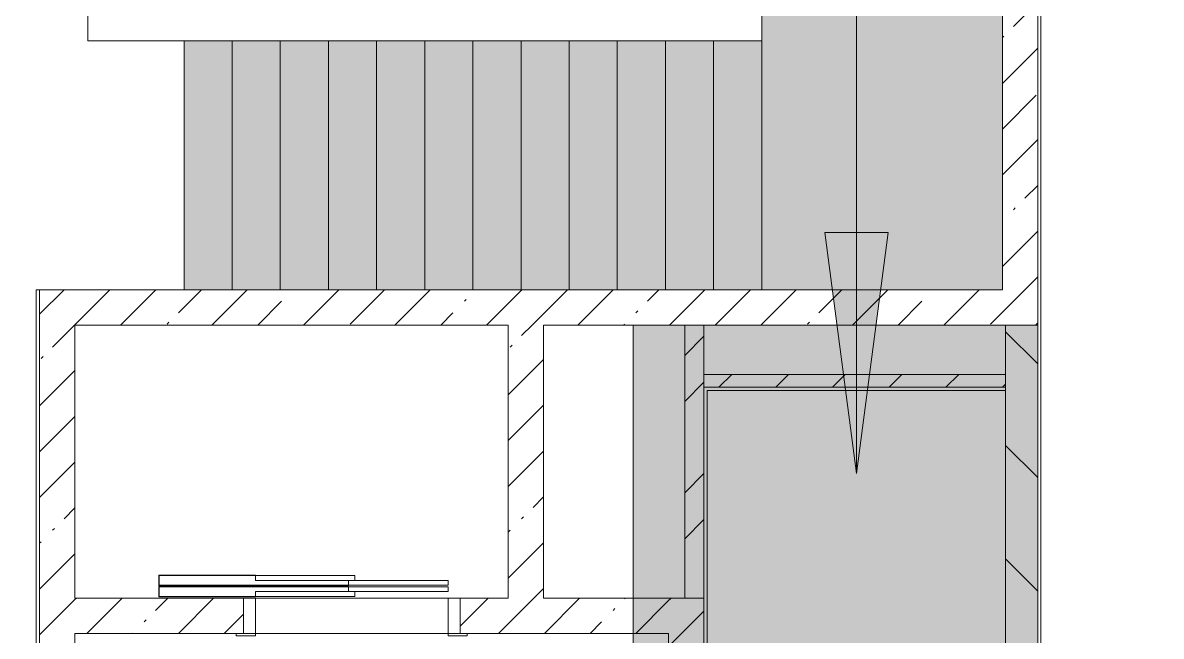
# Model space of a CAD drawing. Header units: millimetres. Extents: x 63482 to 319368, y -8553 to 29000.
# Drawn here: x 229263 to 236359, y 15593 to 19412 of the extents above; entities that cross this region are included whole.
import ezdxf

# ---------------------------------------------------------------- set-up
doc = ezdxf.new("R2010")
doc.units = ezdxf.units.MM
for name, color, linetype, lineweight in [('A-DETL', 7, 'Continuous', 5), ('I-WALL-2', 7, 'Continuous', 5), ('S-STRS-4', 7, 'Continuous', 5)]:
    doc.layers.add(name, color=color, linetype=linetype, lineweight=lineweight)
doc.layers.add('A-DETL-GENF-3', color=7, linetype='Continuous', lineweight=9, true_color=0x4994b4, transparency=0.4)
doc.layers.add('S-STRS-3', color=7, linetype='Continuous', lineweight=15, true_color=0xd7cdc4, transparency=1)
for name, color, linetype, lineweight, true_color in [('A-DOOR-3', 7, 'Continuous', 5, 0xaaaaaa), ('A-DOOR-FRAM-3', 7, 'Continuous', 5, 0xaaaaaa), ('A-FLOR-2', 7, 'Continuous', 5, 0xaaaaaa), ('A-FLOR-3', 7, 'Continuous', 5, 0x6f9cb0), ('A-WALL-6', 7, 'Continuous', 9, 0x2b586c), ('G-ANNO-TEXT-1', 7, 'Continuous', 9, 0x3c3c3c), ('I-WALL-3', 7, 'Continuous', 5, 0x2b586c)]:
    doc.layers.add(name, color=color, linetype=linetype, lineweight=lineweight, true_color=true_color)
pattern_1 = [(45, (134788.6, 0), (-285.1231, 285.1231), []), (45, (135073.7, 0), (-285.1231, 285.1231), [504.031, -100.806, 16.764, -84.042])]

# ---------------------------------------------------------------- blocks, each defined once
blk = doc.blocks.new('DOR_Дверь лифта - 1350х2050h-19118285-Общий план 3 этажа с размещением фрагментов 3_1-3_8')
at = {"layer": 'A-DOOR-3'}
for p, q in [((-600, 125), (-720, 125)), ((-720, 125), (-720, 110)), ((-720, 110), (-600, 110)), ((-675, 110), (-675, -110)), ((-600, 110), (-675, 110)), ((-600, 110), (-600, 125)), ((600, 110), (-600, 110)), ((-600, 110), (-600, -110)), ((720, 125), (600, 125)), ((600, 125), (600, 110)), ((600, -110), (600, 110)), ((675, 110), (600, 110)), ((600, 110), (720, 110)), ((675, -110), (675, 110)), ((720, 110), (720, 125)), ((-675, -110), (-600, -110)), ((-600, -110), (600, -110)), ((-20, -120), (-20, -150)), ((600, -120), (-20, -120)), ((600, -110), (675, -110)), ((600, -150), (600, -120)), ((-600, -150), (-600, -180)), ((20, -150), (-600, -150)), ((-600, -180), (20, -180)), ((-600, -190), (-600, -220)), ((20, -190), (-600, -190)), ((-20, -150), (600, -150)), ((20, -180), (20, -150)), ((20, -220), (20, -190)), ((-600, -220), (20, -220)), ((-20, -220), (-20, -250)), ((600, -220), (-20, -220)), ((-20, -250), (600, -250)), ((600, -250), (600, -220))]:
    blk.add_line(p, q, dxfattribs=at)
at = {"layer": 'A-DOOR-FRAM-3'}
for p, q in [((600, -117), (600, -120)), ((1203, -117), (600, -117)), ((600, -120), (1200, -120)), ((1200, -120), (1200, -180)), ((1203, -183), (1203, -117)), ((1200, -180), (20, -180)), ((20, -180), (20, -183)), ((20, -183), (1203, -183)), ((1203, -187), (20, -187)), ((20, -187), (20, -190)), ((20, -190), (1200, -190)), ((1200, -190), (1200, -250)), ((1203, -253), (1203, -187)), ((600, -250), (600, -253)), ((1200, -250), (600, -250)), ((600, -253), (1203, -253))]:
    blk.add_line(p, q, dxfattribs=at)

msp = doc.modelspace()

# ---------------------------------------------------------------- hatches: boundary and pattern name
at = {"layer": 'A-DETL-GENF-3'}
h = msp.add_hatch(color=256, dxfattribs=at)
h.paths.add_polyline_path([(205835.8, -250), (206868.6, -250), (206868.6, 7900), (200198.6, 7900), (200198.6, -250), (205335.8, -250)])
h.paths.add_polyline_path([(250334.1, 5180), (254118.6, 5180), (254118.6, 10600), (246718.6, 10600), (246718.6, 5180)])
h.paths.add_polyline_path([(235334.7, 5180), (236398.6, 5180), (236398.6, 10600), (228998.6, 10600), (228998.6, 5180), (234334.7, 5180)])
h.paths.add_polyline_path([(146338, 6170), (161550.4, 6170), (161550.4, 9503.2), (144448.6, 9503.2), (144448.6, 6170)])
h.paths.add_polyline_path([(186336.5, 6250), (199018.6, 6250), (199018.6, 11900), (170005.7, 11900), (170005.7, 6250), (184336.6, 6250)])
h.paths.add_polyline_path([(154337.7, 11990), (154770.6, 11990), (154770.6, 15200), (148498.8, 15200), (148498.8, 11990), (152337.8, 11990)])
h.paths.add_polyline_path([(244334.3, 13400), (245838.6, 13400), (245838.6, 15610), (244308.6, 15610), (244308.6, 13400)])
h.paths.add_polyline_path([(235588.6, 13400), (235588.6, 17530), (233067.6, 17530), (233067.6, 13400), (235334.7, 13400)])
at = {"layer": 'G-ANNO-TEXT-1'}
msp.add_hatch(color=256, dxfattribs=at).paths.add_polyline_path([(234459.6, 16606), (234657, 18106), (234262.1, 18106)])
at = {"layer": 'I-WALL-2'}
h = msp.add_hatch(dxfattribs=at)
h.set_pattern_fill('FP_48', color=256, style=0, pattern_type=2)
h.set_pattern_definition(pattern_1)
h.paths.add_polyline_path([(235368.6, 17530), (235588.6, 17530), (235588.6, 21400), (235368.6, 21400), (235368.6, 17750)])
h = msp.add_hatch(dxfattribs=at)
h.set_pattern_fill('FP_48', color=256, style=0, pattern_type=2)
h.set_pattern_definition(pattern_1)
h.paths.add_polyline_path([(229588.6, 13620), (229588.6, 17750), (229368.6, 17750), (229368.6, 13620)])
h = msp.add_hatch(dxfattribs=at)
h.set_pattern_fill('FP_48', color=256, style=0, pattern_type=2)
h.set_pattern_definition(pattern_1)
h.paths.add_polyline_path([(233067.6, 17530), (235368.6, 17530), (235368.6, 17750), (229588.6, 17750), (229588.6, 17530), (232508.6, 17530)])
h = msp.add_hatch(dxfattribs=at)
h.set_pattern_fill('FP_48', color=256, style=0, pattern_type=2)
h.set_pattern_definition(pattern_1)
h.paths.add_polyline_path([(232334.8, 15830), (232508.6, 15830), (232508.6, 17530), (232288.6, 17530), (232288.6, 15830)])
h = msp.add_hatch(dxfattribs=at)
h.set_pattern_fill('FP_74', color=256, style=0, pattern_type=2)
h.set_pattern_definition([(45, (134788.6, 0), (-427.6843, 427.6843), []), (45, (135073.7, 0), (-427.6843, 427.6843), [])])
h.paths.add_polyline_path([(233508.6, 15830), (233508.6, 17530), (233388.6, 17530), (233388.6, 15830)])
h = msp.add_hatch(dxfattribs=at)
h.set_pattern_fill('FP_51', color=256, style=0, pattern_type=2)
h.set_pattern_definition([(135, (134788.6, 0), (-353.5534, -353.5534), [])])
h.paths.add_polyline_path([(235388.6, 13900), (235588.6, 13900), (235588.6, 17530), (235388.6, 17530), (235388.6, 13929.5)])
h = msp.add_hatch(dxfattribs=at)
h.set_pattern_fill('FP_53', color=256, style=0, pattern_type=2)
h.set_pattern_definition([(45, (134788.6, 0), (-176.7767, 176.7767), [])])
h.paths.add_polyline_path([(235388.6, 17142.8), (235388.6, 17222.8), (233508.6, 17222.8), (233508.6, 17142.8), (234334.7, 17142.8)])
h = msp.add_hatch(dxfattribs=at)
h.set_pattern_fill('FP_48', color=256, style=0, pattern_type=2)
h.set_pattern_definition(pattern_1)
h.paths.add_polyline_path([(231988.6, 15610), (233067.6, 15610), (233067.6, 15830), (231988.6, 15830)])
h.paths.add_polyline_path([(230638.6, 15610), (230638.6, 15830), (229588.6, 15830), (229588.6, 15610), (230334.9, 15610)])
h = msp.add_hatch(dxfattribs=at)
h.set_pattern_fill('FP_48', color=256, style=0, pattern_type=2)
h.set_pattern_definition(pattern_1)
h.paths.add_polyline_path([(233067.6, 15610), (233288.6, 15610), (233288.6, 15830), (233067.6, 15830), (233067.6, 15672.3)])
h = msp.add_hatch(dxfattribs=at)
h.set_pattern_fill('FP_48', color=256, style=0, pattern_type=2)
h.set_pattern_definition(pattern_1)
h.paths.add_polyline_path([(233334.7, 13620), (233508.6, 13620), (233508.6, 15830), (233288.6, 15830), (233288.6, 13620)])
at = {"layer": 'S-STRS-3'}
h = msp.add_hatch(color=256, dxfattribs=at)
h.paths.add_polyline_path([(233868.6, 17750), (235368.6, 17750), (235368.6, 20725), (233868.6, 20725), (233868.6, 19300)])
h.paths.add_polyline_path([(233868.6, 21140), (235368.6, 21140), (235368.6, 21150), (233868.6, 21150)])
for points in [[(230334.9, 17750), (230568.6, 17750), (230568.6, 19300), (230268.6, 19300), (230268.6, 17750)], [(230568.6, 17750), (230868.6, 17750), (230868.6, 19300), (230568.6, 19300)], [(230868.6, 17750), (231168.6, 17750), (231168.6, 19300), (230868.6, 19300)], [(231168.6, 17750), (231468.6, 17750), (231468.6, 19300), (231168.6, 19300)], [(231468.6, 17750), (231768.6, 17750), (231768.6, 19300), (231468.6, 19300)], [(231768.6, 17750), (232068.6, 17750), (232068.6, 19300), (231768.6, 19300)], [(232068.6, 17750), (232368.6, 17750), (232368.6, 19300), (232068.6, 19300)], [(232368.6, 17750), (232668.6, 17750), (232668.6, 19300), (232368.6, 19300)], [(232668.6, 17750), (232968.6, 17750), (232968.6, 19300), (232668.6, 19300)], [(232968.6, 17750), (233268.6, 17750), (233268.6, 19300), (232968.6, 19300)], [(233568.6, 17750), (233568.6, 19300), (233268.6, 19300), (233268.6, 17750)], [(233568.6, 17750), (233868.6, 17750), (233868.6, 19300), (233568.6, 19300)]]:
    msp.add_hatch(color=256, dxfattribs=at).paths.add_polyline_path(points)

# ---------------------------------------------------------------- linework, layer by layer
at = {"layer": 'A-DETL'}
for p, q in [((235588.6, 17530), (233067.6, 17530)), ((233067.6, 17530), (233067.6, 13400)), ((235588.6, 13400), (235588.6, 17530))]:
    msp.add_line(p, q, dxfattribs=at)
at = {"layer": 'A-FLOR-2'}
for p, q in [((229668.6, 19300), (229668.6, 21370)), ((235608.6, 21130), (235608.6, 13920)), ((230268.6, 19300), (229668.6, 19300)), ((230268.6, 17750), (230268.6, 19300)), ((229347.6, 13620), (229347.6, 17750)), ((229347.6, 17750), (229368.6, 17750))]:
    msp.add_line(p, q, dxfattribs=at)
at = {"layer": 'A-FLOR-3'}
for p, q in [((233528.6, 17122.8), (233528.6, 14047.8)), ((235388.6, 17122.8), (233528.6, 17122.8))]:
    msp.add_line(p, q, dxfattribs=at)
at = {"layer": 'A-WALL-6'}
for p, q in [((233508.6, 17222.8), (233508.6, 17142.8)), ((235388.6, 17142.8), (235388.6, 17222.8))]:
    msp.add_line(p, q, dxfattribs=at)
at = {"layer": 'G-ANNO-TEXT-1'}
for p, q in [((234459.6, 16606), (234459.6, 22112.8)), ((234657, 18106), (234262.1, 18106)), ((234262.1, 18106), (234459.6, 16606)), ((234459.6, 16606), (234657, 18106))]:
    msp.add_line(p, q, dxfattribs=at)
at = {"layer": 'I-WALL-2'}
for p, q in [((235588.6, 13900), (235588.6, 21400)), ((235368.6, 21150), (235368.6, 17750)), ((229368.6, 17750), (229368.6, 13620)), ((235368.6, 17750), (229368.6, 17750)), ((229588.6, 15830), (229588.6, 17530)), ((229588.6, 17530), (232288.6, 17530)), ((232288.6, 17530), (232288.6, 15830)), ((232508.6, 15830), (232508.6, 17530)), ((230638.6, 15830), (229588.6, 15830)), ((230638.6, 15610), (230638.6, 15830)), ((232288.6, 15830), (231988.6, 15830)), ((231988.6, 15830), (231988.6, 15610)), ((233508.6, 15830), (232508.6, 15830)), ((229588.6, 13600), (229588.6, 15610)), ((229588.6, 15610), (230638.6, 15610)), ((231988.6, 15610), (233288.6, 15610))]:
    msp.add_line(p, q, dxfattribs=at)
at = {"layer": 'I-WALL-3'}
for p, q in [((235588.6, 17530), (232508.6, 17530)), ((233388.6, 17530), (233388.6, 15830)), ((233508.6, 17222.8), (233508.6, 17530)), ((235388.6, 17530), (235388.6, 17222.8)), ((235388.6, 17222.8), (233508.6, 17222.8)), ((233508.6, 17142.8), (235388.6, 17142.8)), ((233508.6, 14030), (233508.6, 17142.8)), ((235388.6, 17142.8), (235388.6, 13900)), ((233288.6, 15610), (233288.6, 14120))]:
    msp.add_line(p, q, dxfattribs=at)
at = {"layer": 'S-STRS-4'}
for p, q in [((233868.6, 19600), (233868.6, 19300)), ((230268.6, 19300), (230568.6, 19300)), ((230568.6, 19300), (230868.6, 19300)), ((230568.6, 19300), (230568.6, 17750)), ((230568.6, 19300), (230568.6, 17750)), ((230868.6, 19300), (231168.6, 19300)), ((230868.6, 19300), (230868.6, 17750)), ((230868.6, 19300), (230868.6, 17750)), ((231168.6, 19300), (231468.6, 19300)), ((231168.6, 19300), (231168.6, 17750)), ((231168.6, 19300), (231168.6, 17750)), ((231468.6, 19300), (231768.6, 19300)), ((231468.6, 19300), (231468.6, 17750)), ((231468.6, 19300), (231468.6, 17750)), ((231768.6, 19300), (232068.6, 19300)), ((231768.6, 19300), (231768.6, 17750)), ((231768.6, 19300), (231768.6, 17750)), ((232068.6, 19300), (232368.6, 19300)), ((232068.6, 19300), (232068.6, 17750)), ((232068.6, 19300), (232068.6, 17750)), ((232368.6, 19300), (232668.6, 19300)), ((232368.6, 19300), (232368.6, 17750)), ((232368.6, 19300), (232368.6, 17750)), ((232668.6, 19300), (232968.6, 19300)), ((232668.6, 19300), (232668.6, 17750)), ((232668.6, 19300), (232668.6, 17750)), ((232968.6, 19300), (233268.6, 19300)), ((232968.6, 19300), (232968.6, 17750)), ((232968.6, 19300), (232968.6, 17750)), ((233268.6, 19300), (233568.6, 19300)), ((233268.6, 19300), (233268.6, 17750)), ((233268.6, 19300), (233268.6, 17750)), ((233568.6, 19300), (233868.6, 19300)), ((233568.6, 19300), (233568.6, 17750)), ((233568.6, 19300), (233568.6, 17750)), ((233868.6, 19300), (233868.6, 17750)), ((233868.6, 19300), (233868.6, 17750)), ((233568.6, 17750), (233868.6, 17750))]:
    msp.add_line(p, q, dxfattribs=at)

# ---------------------------------------------------------------- block references
at = {"layer": 'A-DOOR-3', "rotation": 180}
msp.add_blockref('DOR_Дверь лифта - 1350х2050h-19118285-Общий план 3 этажа с размещением фрагментов 3_1-3_8', (231313.6, 15720), dxfattribs=at)

doc.saveas('drawing.dxf')
